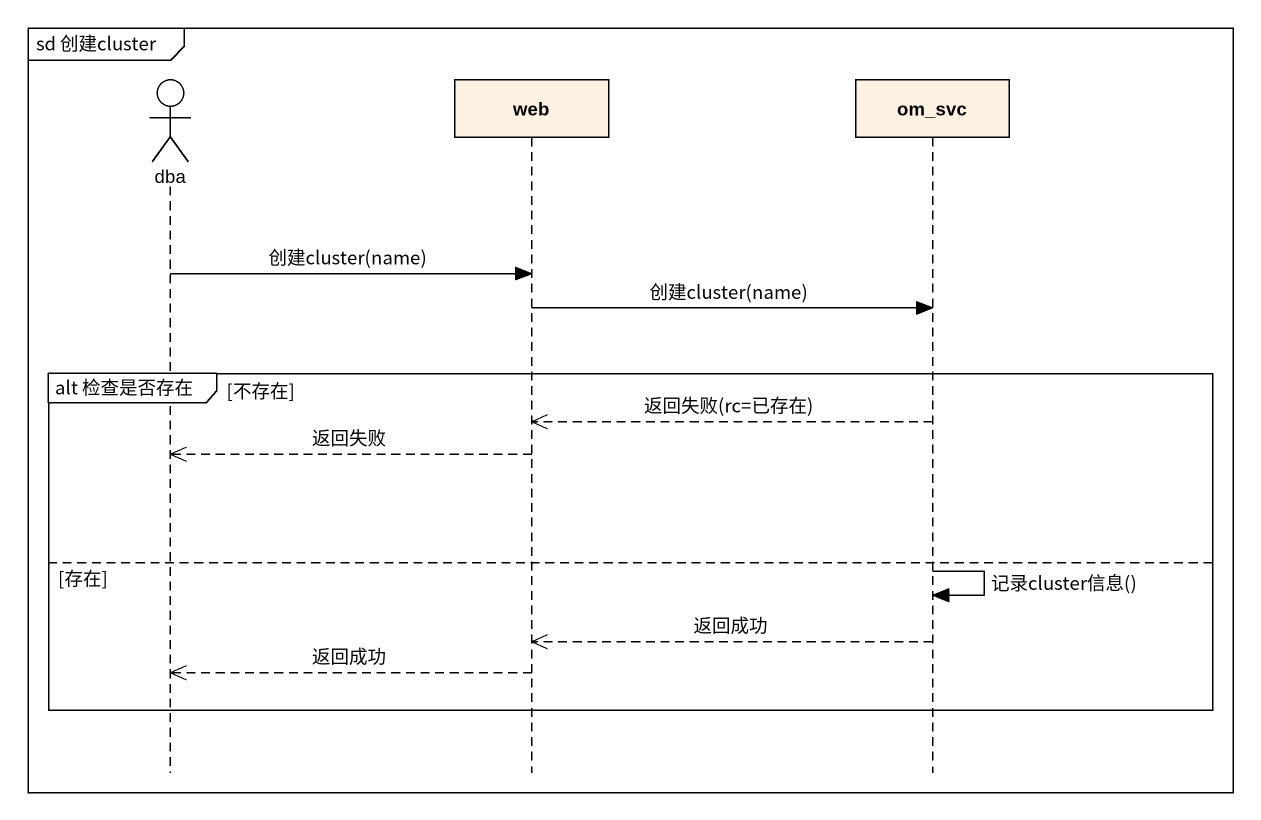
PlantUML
@startuml
mainframe sd 创建cluster
hide footbox
actor dba
participant web
participant om_svc

dba -> web : 创建cluster(name)
web -> om_svc : 创建cluster(name)
group alt 检查是否存在 [不存在]
  om_svc -->> web : 返回失败(rc=已存在)
  web -->> dba : 返回失败
else 存在
  om_svc -> om_svc : 记录cluster信息()
  om_svc -->> web : 返回成功
  web -->> dba : 返回成功
end
@enduml
